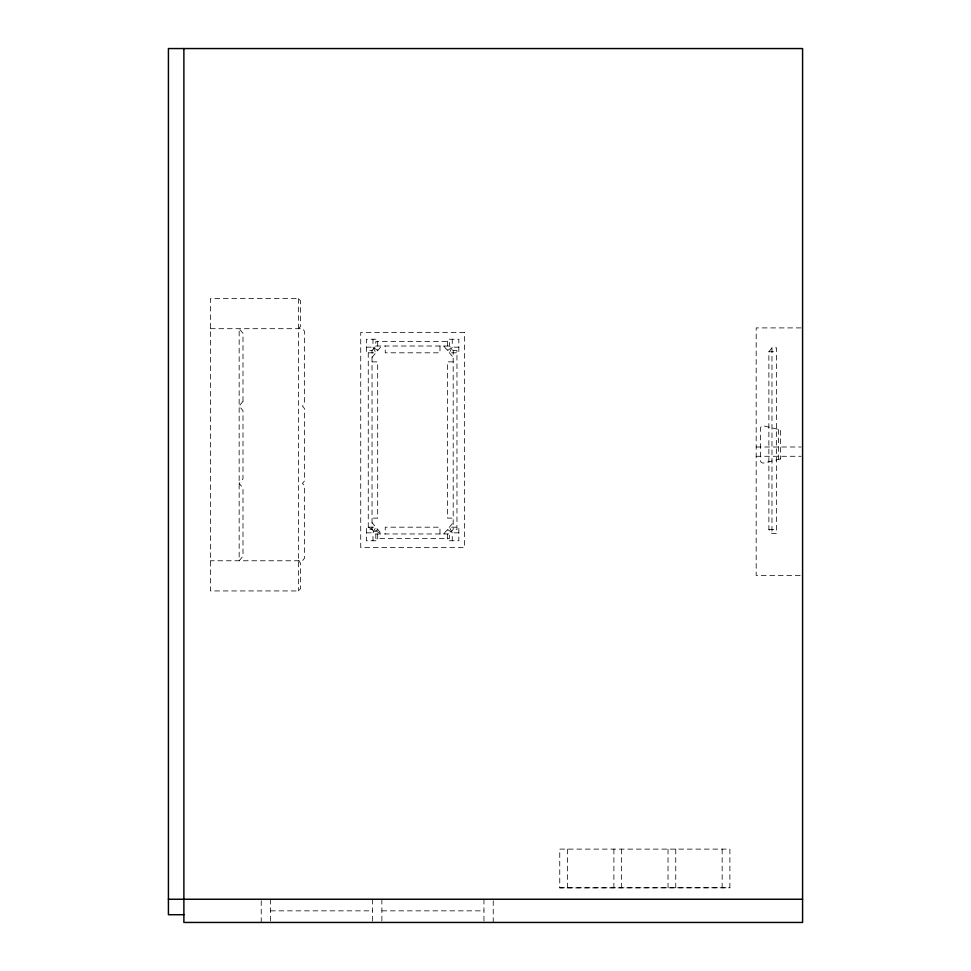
<?xml version="1.0" encoding="UTF-8"?>
<svg xmlns="http://www.w3.org/2000/svg" width="971" height="971" viewBox="0 0 971 971"><rect width="100%" height="100%" fill="white"/><g stroke="black" fill="none" stroke-linecap="round" stroke-linejoin="round"><path stroke-width="0.73" stroke-dasharray="4.86 3.64" d="M768.874 351.745L771.969 347.873L776.606 347.873L776.606 533.48L771.969 533.48L768.874 529.62L768.874 351.745L776.606 351.745M298.607 328.696L300.525 326.377L300.525 300.852L298.607 298.522L210.391 298.522L210.391 590.938L298.607 590.938L300.525 588.62L300.525 563.083L298.607 560.765M372.039 350.555L375.826 346.016L375.826 341.489L449.415 341.489L449.415 346.016L453.19 350.555L453.19 529.438L449.403 533.965L449.403 538.504L375.813 538.504L375.813 533.965L372.039 529.438L372.039 350.555L368.264 350.555L368.264 529.438L372.039 529.438M372.039 357.352L381.482 346.016M443.747 533.965L453.19 522.641M801.087 327.907L756.178 327.907L756.178 575.378L801.087 575.378M210.391 328.696L302.442 328.696L304.36 331.014L304.36 403.754L302.442 406.072L304.36 408.39L304.36 481.094L302.442 483.412L304.36 485.743L304.36 558.446L302.442 560.765L210.391 560.765M375.826 346.016L449.415 346.016M366.383 347.157L372.985 347.157L377.695 350.555L377.695 339.231L366.383 339.231L366.383 352.813L375.813 352.813L372.985 347.157L372.985 339.231M458.846 347.157L452.243 347.157L447.534 350.555L447.534 339.231L458.846 339.231L458.846 352.813L449.415 352.813L452.243 347.157L452.243 339.231M453.19 350.555L456.965 350.555L456.965 529.438L453.19 529.438M372.039 361.88L377.695 361.88L377.695 518.126L372.039 518.126M453.19 361.867L447.534 361.867L447.534 518.113L453.19 518.113M756.178 447L801.087 447M756.178 456.285L801.087 456.285M768.874 529.62L776.606 529.62M366.383 532.836L372.985 532.836L377.695 529.438L377.695 540.762L366.383 540.762L366.383 527.18L375.813 527.18L372.985 532.836L372.985 540.762M458.846 532.836L452.243 532.836L447.534 529.438L447.534 540.762L458.846 540.762L458.846 527.18L449.415 527.18L452.243 532.836L452.243 540.762M375.813 533.965L449.403 533.965M559.757 887.785L729.889 887.785L729.889 849.115L559.757 849.115L559.757 887.907L729.889 887.785M270.508 910.847L372.585 910.847M381.87 910.847L483.959 910.847M368.264 527.18L381.469 533.965L372.039 522.653M443.759 346.016L453.19 357.34M778.596 429.473L778.596 459.417M771.969 347.873L771.969 533.48M722.157 849.115L722.157 887.785M675.755 849.115L675.755 887.785M668.024 849.115L668.024 887.785M621.622 849.115L621.622 887.785M613.89 849.115L613.89 887.785M567.489 849.115L567.489 887.785M493.232 900.7L493.232 922.45M483.959 899.243L483.959 921.006M439.984 346.016L439.984 352.813L385.256 352.813L385.256 346.016M439.972 533.965L439.972 527.18L385.244 527.18L385.244 533.965M381.87 899.243L381.87 921.006M372.585 899.243L372.585 922.45M298.607 298.522L298.607 590.938M270.508 899.243L270.508 921.006M261.223 900.7L261.223 922.45M242.993 401.411L239.157 406.06L242.993 410.697L242.993 478.776L239.157 483.412L242.993 488.061L242.993 556.128L239.157 560.765L239.157 328.696L242.993 333.332L242.993 401.411M780.55 458.943L763.461 463.058A2.755 2.755 0 0 1 760.451 460.691L760.451 428.211A2.755 2.755 0 0 1 763.461 425.832L780.55 429.947L780.55 458.943M464.514 332.434L360.727 332.434L360.727 547.559L464.514 547.559L464.514 332.434"/><path stroke-width="1.46" d="M168.42 899.243L802.58 899.243M183.883 914.718L168.42 914.718L168.42 48.55L802.58 48.55L802.58 922.45L183.883 922.45L183.883 48.55"/></g></svg>
